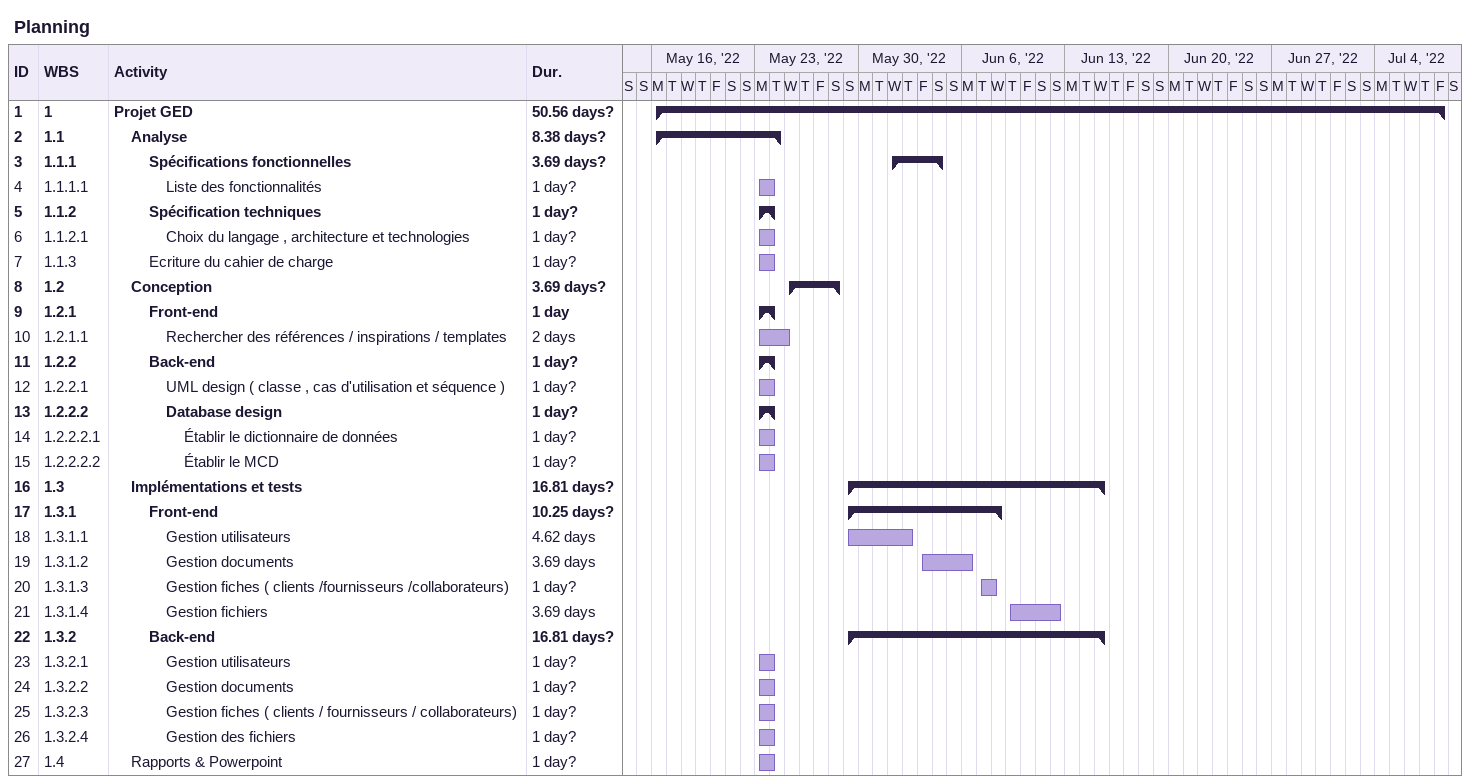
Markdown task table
Planning

| ID | WBS | Task | Duration | Start | Finish |
|---|---|---|---|---|---|
| 1 | 1 | **Projet GED** | 50.56d? | 2022-05-16 | 2022-07-08 |
| 2 | 1.1 | **Analyse** | 8.38d? | 2022-05-16 | 2022-05-24 |
| 3 | 1.1.1 | **Spécifications fonctionnelles** | 3.69d? | 2022-06-01 | 2022-06-04 |
| 4 | 1.1.1.1 | Liste des fonctionnalités | 1d? | 2022-05-23 | 2022-05-24 |
| 5 | 1.1.2 | **Spécification techniques** | 1d? | 2022-05-23 | 2022-05-24 |
| 6 | 1.1.2.1 | Choix du langage , architecture et technologies | 1d? | 2022-05-23 | 2022-05-24 |
| 7 | 1.1.3 | Ecriture du cahier de charge | 1d? | 2022-05-23 | 2022-05-24 |
| 8 | 1.2 | **Conception** | 3.69d? | 2022-05-25 | 2022-05-28 |
| 9 | 1.2.1 | **Front-end** | 1d | 2022-05-23 | 2022-05-24 |
| 10 | 1.2.1.1 | Rechercher des références / inspirations / templates | 2d | 2022-05-23 | 2022-05-25 |
| 11 | 1.2.2 | **Back-end** | 1d? | 2022-05-23 | 2022-05-24 |
| 12 | 1.2.2.1 | UML design ( classe , cas d'utilisation et séquence ) | 1d? | 2022-05-23 | 2022-05-24 |
| 13 | 1.2.2.2 | **Database design** | 1d? | 2022-05-23 | 2022-05-24 |
| 14 | 1.2.2.2.1 | Établir le dictionnaire de données | 1d? | 2022-05-23 | 2022-05-24 |
| 15 | 1.2.2.2.2 | Établir le MCD | 1d? | 2022-05-23 | 2022-05-24 |
| 16 | 1.3 | **Implémentations et tests** | 16.81d? | 2022-05-29 | 2022-06-15 |
| 17 | 1.3.1 | **Front-end** | 10.25d? | 2022-05-29 | 2022-06-08 |
| 18 | 1.3.1.1 | Gestion utilisateurs | 4.62d | 2022-05-29 | 2022-06-02 |
| 19 | 1.3.1.2 | Gestion documents | 3.69d | 2022-06-03 | 2022-06-06 |
| 20 | 1.3.1.3 | Gestion fiches ( clients /fournisseurs /collaborateurs) | 1d? | 2022-06-07 | 2022-06-08 |
| 21 | 1.3.1.4 | Gestion fichiers | 3.69d | 2022-06-09 | 2022-06-12 |
| 22 | 1.3.2 | **Back-end** | 16.81d? | 2022-05-29 | 2022-06-15 |
| 23 | 1.3.2.1 | Gestion utilisateurs | 1d? | 2022-05-23 | 2022-05-24 |
| 24 | 1.3.2.2 | Gestion documents | 1d? | 2022-05-23 | 2022-05-24 |
| 25 | 1.3.2.3 | Gestion fiches ( clients / fournisseurs / collaborateurs) | 1d? | 2022-05-23 | 2022-05-24 |
| 26 | 1.3.2.4 | Gestion des fichiers | 1d? | 2022-05-23 | 2022-05-24 |
| 27 | 1.4 | Rapports & Powerpoint | 1d? | 2022-05-23 | 2022-05-24 |
